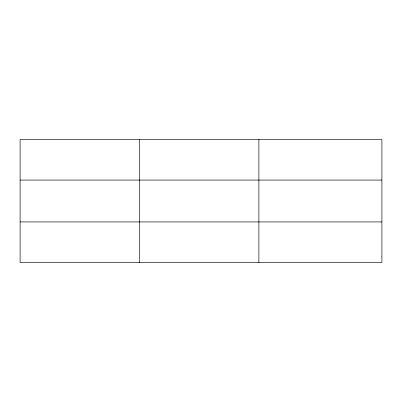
<?xml version="1.0" encoding="UTF-8"?>
<svg xmlns="http://www.w3.org/2000/svg" width="402" height="402" viewBox="0 0 402 402"><rect width="100%" height="100%" fill="white"/><g stroke="black" fill="none" stroke-linecap="round" stroke-linejoin="round"><path stroke-width="0.6" d="M139.494 139.464L139.494 262.536M258.888 139.464L258.888 262.536M20.1 180.076L381.9 180.076M20.1 221.924L381.9 221.924M381.9 256.732L381.9 262.536L20.1 262.536L20.1 139.464L381.9 139.464L381.9 256.732"/></g></svg>
